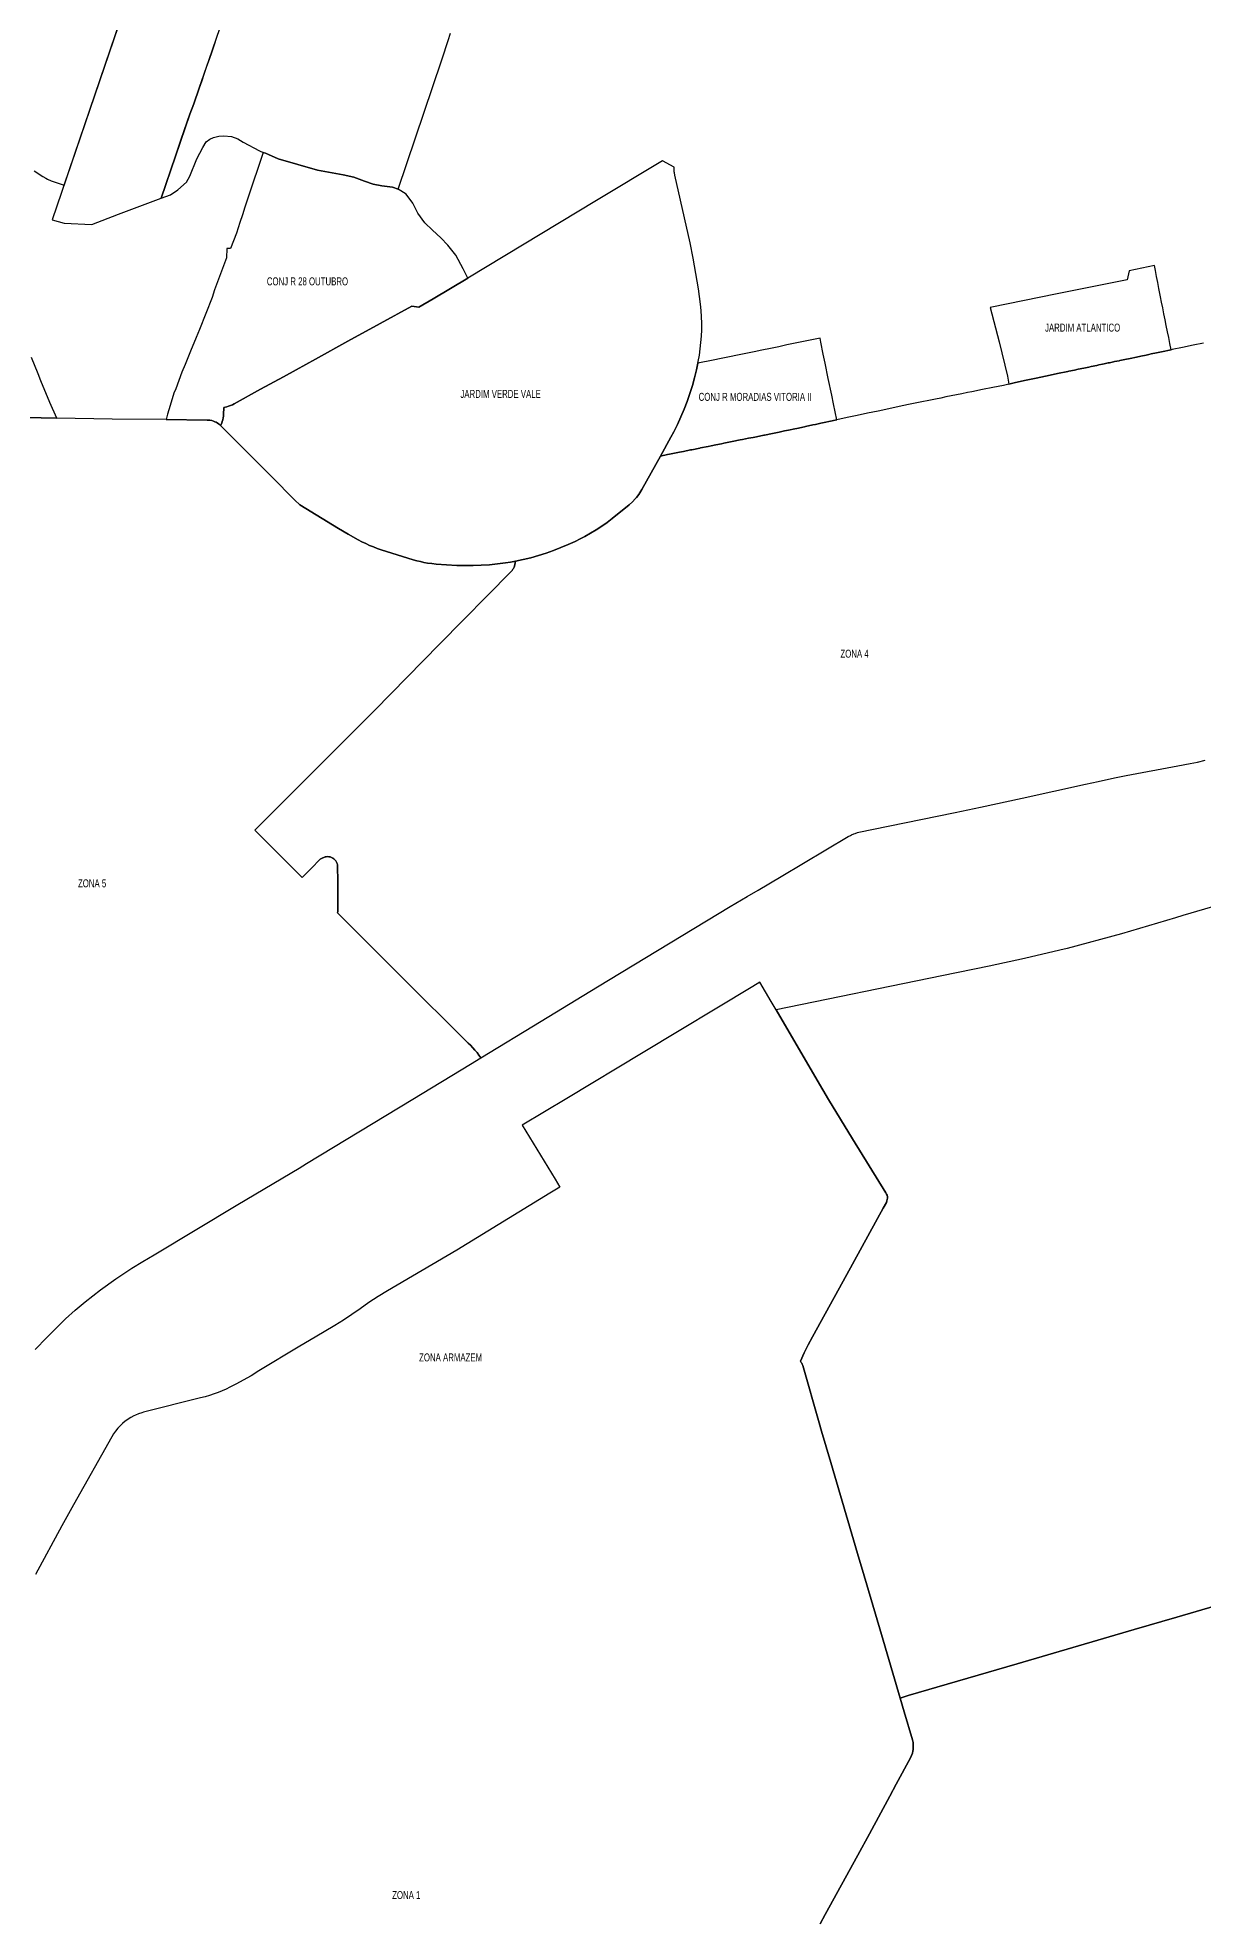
# Model space of a CAD drawing. Header units: millimetres. Extents: x 247112 to 276794, y 7363827 to 7397094.
# Drawn here: x 263917 to 265448, y 7369901 to 7372368 of the extents above; entities that cross this region are included whole.
import ezdxf
from ezdxf.enums import TextEntityAlignment as Align

# ---------------------------------------------------------------- set-up
doc = ezdxf.new("R2010")
doc.units = ezdxf.units.MM
doc.layers.add('BAIRRO', color=3, linetype='Continuous')
doc.styles.add('GEOMAIS', font='', dxfattribs={"width": 0.7, "height": 0.2})
doc.styles.get('GEOMAIS').set_extended_font_data('Arial')

msp = doc.modelspace()

# ---------------------------------------------------------------- linework, layer by layer
at = {"layer": 'BAIRRO'}
for points in [[(264319.87156, 7373253.61776), (263936.44928, 7372129.31385), (263952.07762, 7372124.97265), (263988.37309, 7372123.08717), (264023.52538, 7372136.42299), (264079.53384, 7372157.67107), (264098.18097, 7372212.81824), (264105.73062, 7372235.14562), (264116.8281, 7372267.9654), (264122.15405, 7372281.3049), (264129.35131, 7372302.1865), (264142.2774, 7372339.68022), (264156.32873, 7372380.43972)], [(263912.83381, 7372193.26287), (263924.00035, 7372186.08437), (263927.99204, 7372183.68999), (263930.20182, 7372182.48292), (263934.77424, 7372180.52158), (263941.38601, 7372178.22705), (263951.90662, 7372174.63919), (264134.15921, 7372709.05598)], [(264152.19569, 7372368.45051), (264148.90065, 7372358.89215), (264145.66054, 7372349.49316), (264142.2774, 7372339.68022), (264139.0178, 7372330.22674), (264135.91649, 7372321.22736), (264132.59927, 7372311.60505), (264129.35131, 7372302.1865), (264122.15405, 7372281.3049), (264116.8281, 7372267.9654), (264079.53384, 7372157.67107), (264091.44003, 7372162.18795), (264101.20542, 7372168.4882), (264112.54588, 7372178.48985), (264116.95605, 7372186.28641), (264125.95882, 7372209.33457), (264133.99486, 7372224.30169), (264138.61558, 7372231.53412), (264143.2363, 7372235.15034), (264148.25883, 7372237.15935), (264154.98901, 7372238.76656), (264161.61874, 7372239.26881), (264171.66378, 7372238.6661), (264179.90072, 7372235.65259), (264187.0327, 7372230.93142), (264208.42865, 7372219.58052), (264213.36655, 7372217.67175), (264216.24716, 7372216.55824), (264220.38226, 7372214.9598), (264232.89791, 7372209.10229), (264284.3692, 7372194.267), (264318.22101, 7372188.34042), (264332.18362, 7372185.22646), (264346.34713, 7372179.80214), (264357.6801, 7372176.04601), (264368.89109, 7372173.80381), (264383.01693, 7372172.23427), (264390.63647, 7372169.5251), (264447.22998, 7372337.7494), (264451.14324, 7372349.46888), (264453.06544, 7372355.22552), (264456.23267, 7372364.71079), (264459.3785, 7372374.13198)], [(265447.69271, 7371967.47734), (265433.98933, 7371964.61046), (265420.15624, 7371961.71644), (265406.38221, 7371958.83478), (265405.20121, 7371958.58771), (265405.20121, 7371958.58771), (265392.70027, 7371955.97239), (265385.96787, 7371954.5639), (265379.12604, 7371953.13253), (265376.07566, 7371952.49436), (265372.33524, 7371951.71183), (265365.48355, 7371950.27838), (265359.77099, 7371949.08326), (265351.60366, 7371947.37458), (265344.43343, 7371945.87449), (265337.7526, 7371944.4768), (265336.94176, 7371944.30716), (265331.0357, 7371943.07156), (265329.66734, 7371942.78528), (265324.18401, 7371941.63812), (265322.54103, 7371941.29439), (265317.46776, 7371940.23301), (265314.95799, 7371939.70795), (265310.37659, 7371938.74947), (265307.56785, 7371938.16186), (265300.42439, 7371936.66737), (265297.11815, 7371935.97568), (265292.97504, 7371935.1089), (265285.81409, 7371933.61076), (265283.12357, 7371933.04787), (265278.38212, 7371932.05592), (265270.85601, 7371930.48138), (265269.54299, 7371930.20668), (265256.01925, 7371927.37739), (265242.38124, 7371924.52418), (265240.31922, 7371924.09279), (265228.27369, 7371921.57275), (265214.72963, 7371918.7392), (265200.73077, 7371915.8105), (265192.36831, 7371913.6789), (265185.0824, 7371911.83273), (265171.33588, 7371909.07392), (265157.61045, 7371906.31934), (265143.67922, 7371903.52346), (265137.88646, 7371902.3609), (265130.35509, 7371900.84942), (265123.46757, 7371899.46715), (265116.46437, 7371898.06167), (265109.6559, 7371896.69526), (265102.7577, 7371895.31085), (265096.10822, 7371893.97636), (265089.24507, 7371892.59898), (265075.5973, 7371889.79953), (265060.41965, 7371886.60247), (265048.079, 7371884.003), (265034.5904, 7371881.16172), (265020.4438, 7371878.18184), (265006.74447, 7371875.29617), (264993.23771, 7371872.43853), (264979.73455, 7371869.55809), (264966.35654, 7371866.70434), (264955.84969, 7371864.46306), (264952.12662, 7371863.66888), (264945.33124, 7371862.21931), (264938.46517, 7371860.75467), (264934.84225, 7371859.98184), (264925.02601, 7371857.88788), (264924.00532, 7371857.67015), (264913.66716, 7371855.46485), (264911.38782, 7371854.97863), (264903.05557, 7371853.20123), (264897.46658, 7371852.04995), (264892.50985, 7371851.03574), (264890.84805, 7371850.69571), (264883.98991, 7371849.29245), (264882.03469, 7371848.89238), (264871.24399, 7371846.68447), (264870.37651, 7371846.50697), (264860.72361, 7371844.53186), (264856.38362, 7371843.64384), (264850.35742, 7371842.4108), (264842.66057, 7371840.83592), (264839.62016, 7371840.21381), (264829.07278, 7371838.05568), (264818.21724, 7371835.83902), (264814.92781, 7371835.18543), (264807.64914, 7371833.73919), (264801.56946, 7371832.53119), (264797.2532, 7371831.67358), (264787.47372, 7371829.73044), (264786.52194, 7371829.54133), (264775.87174, 7371827.42519), (264774.1806, 7371827.08917), (264765.15849, 7371825.29653), (264759.80681, 7371824.23318), (264746.52555, 7371821.59426), (264744.16302, 7371821.12484), (264734.69913, 7371818.99127), (264710.44973, 7371775.03363), (264709.15334, 7371772.89919), (264706.36243, 7371768.75788), (264703.31664, 7371764.80025), (264701.7019, 7371762.89524), (264697.91079, 7371758.85619), (264693.84723, 7371755.09137), (264671.50884, 7371737.08294), (264664.66049, 7371731.95515), (264657.64888, 7371727.05297), (264650.48144, 7371722.38159), (264643.16575, 7371717.94596), (264635.70958, 7371713.75077), (264629.2852, 7371710.38632), (264622.77043, 7371707.20038), (264613.52073, 7371702.96873), (264604.17235, 7371698.95977), (264594.47255, 7371695.13002), (264584.64743, 7371691.63428), (264574.70849, 7371688.47666), (264564.66736, 7371685.66085), (264554.53579, 7371683.19013), (264544.32564, 7371681.06742), (264542.99146, 7371674.57444), (264542.57781, 7371673.37998), (264541.80671, 7371671.64827), (264541.19576, 7371670.54167), (264540.14112, 7371668.96651), (264538.93065, 7371667.50769), (264444.95633, 7371572.14807), (264359.82812, 7371485.77893), (264326.47943, 7371452.40529), (264202.20189, 7371328.03477), (264264.66503, 7371265.98843), (264276.48789, 7371277.68917), (264288.25608, 7371290.03002), (264291.71864, 7371291.87857), (264292.94563, 7371292.45421), (264294.66152, 7371293.01905), (264295.99052, 7371293.2848), (264297.79167, 7371293.42322), (264299.59475, 7371293.31275), (264301.36553, 7371292.95548), (264303.0704, 7371292.35821), (264304.67698, 7371291.53226), (264306.15478, 7371290.49333), (264307.47575, 7371289.26112), (264308.61481, 7371287.85903), (264309.55033, 7371286.31369), (264310.40686, 7371284.22545), (264310.82592, 7371282.46827), (264310.99947, 7371280.67017), (264311.14309, 7371260.58126), (264311.2228, 7371249.43153), (264311.38807, 7371226.31351), (264311.46099, 7371224.6537), (264311.30291, 7371222.44485), (264311.11515, 7371221.35302), (264310.69976, 7371219.74438), (264399.5863, 7371130.94406), (264476.08233, 7371054.52222), (264479.30767, 7371051.70566), (264482.44244, 7371048.78862), (264485.48349, 7371045.77401), (264488.4278, 7371042.66485), (264491.27243, 7371039.46423), (264493.98874, 7371036.2073), (264496.60183, 7371032.86698), (264499.10913, 7371029.44654), (264578.20588, 7371077.45084), (264652.15854, 7371122.31604), (264826.15924, 7371227.87785), (264848.74194, 7371241.17467), (264862.96959, 7371249.55199), (264893.48422, 7371267.51917), (264981.38847, 7371319.69666), (264984.30952, 7371321.30135), (264985.80854, 7371322.0298), (264988.87521, 7371323.33484), (264990.43946, 7371323.90999), (264993.6211, 7371324.90235), (264995.23495, 7371325.31846), (265033.59083, 7371333.2153), (265121.68043, 7371351.28639), (265154.97839, 7371358.11727), (265209.67387, 7371370.18183), (265292.95389, 7371388.55146), (265309.43662, 7371392.18717), (265330.98499, 7371396.94024), (265346.29288, 7371399.80252), (265414.02423, 7371412.46697), (265430.03158, 7371415.46003), (265439.996, 7371417.4843), (265449.89254, 7371419.81793)], [(263859.04264, 7371870.521), (263942.45686, 7371869.00953), (263933.37555, 7371889.29674), (263921.52054, 7371918.03811), (263917.78943, 7371927.08383), (263908.96395, 7371948.48039)], [(263913.98618, 7370646.48438), (263929.32249, 7370662.49874), (263941.40167, 7370674.74097), (263953.84709, 7370686.6107), (263966.64726, 7370698.09697), (263979.79038, 7370709.18919), (263989.6815, 7370717.09983), (263999.74709, 7370724.78725), (264019.96715, 7370739.31295), (264040.69946, 7370753.09768), (264055.22168, 7370762.12678), (264069.96379, 7370770.79223), (264180.14726, 7370836.65245), (264260.3682, 7370884.60309), (264270.30563, 7370890.54302), (264409.76078, 7370975.20436), (264485.33813, 7371021.08635), (264499.10913, 7371029.44654), (264499.10913, 7371029.44654), (264496.60183, 7371032.86698), (264493.98874, 7371036.2073), (264491.27243, 7371039.46423), (264488.4278, 7371042.66485), (264485.48349, 7371045.77401), (264482.44244, 7371048.78862), (264479.30767, 7371051.70566), (264476.08233, 7371054.52222), (264399.5863, 7371130.94406), (264310.69976, 7371219.74438), (264311.11515, 7371221.35302), (264311.30291, 7371222.44485), (264311.46099, 7371224.6537), (264311.38807, 7371226.31351), (264311.2228, 7371249.43153), (264311.14309, 7371260.58126), (264310.99947, 7371280.67017), (264310.82592, 7371282.46827), (264310.40686, 7371284.22545), (264309.55033, 7371286.31369), (264308.61481, 7371287.85903), (264307.47575, 7371289.26112), (264306.15478, 7371290.49333), (264304.67698, 7371291.53226), (264303.0704, 7371292.35821), (264301.36553, 7371292.95548), (264299.59475, 7371293.31275), (264297.79167, 7371293.42322), (264295.99052, 7371293.2848), (264294.66152, 7371293.01905), (264292.94563, 7371292.45421), (264291.71864, 7371291.87857), (264288.25608, 7371290.03002), (264276.48789, 7371277.68917), (264264.66503, 7371265.98843), (264202.20189, 7371328.03477), (264326.47943, 7371452.40529), (264359.82812, 7371485.77893), (264444.95633, 7371572.14807), (264538.93065, 7371667.50769), (264540.14112, 7371668.96651), (264541.19576, 7371670.54167), (264541.80671, 7371671.64827), (264542.57781, 7371673.37998), (264542.99146, 7371674.57444), (264544.32564, 7371681.06742), (264537.9714, 7371679.92893), (264531.59448, 7371678.92525), (264520.95755, 7371677.5357), (264510.28241, 7371676.47915), (264499.57946, 7371675.75665), (264488.85917, 7371675.36888), (264478.132, 7371675.31624), (264467.40842, 7371675.59877), (264453.79057, 7371676.3196), (264440.19171, 7371677.33761), (264434.67625, 7371677.91307), (264429.18558, 7371678.69019), (264424.38391, 7371679.53932), (264419.61208, 7371680.54267), (264414.87505, 7371681.69922), (264410.17774, 7371683.00776), (264368.21865, 7371696.0869), (264363.04194, 7371697.87234), (264357.92338, 7371699.81822), (264352.86793, 7371701.92265), (264347.88052, 7371704.18358), (264342.96597, 7371706.59883), (264338.12907, 7371709.16603), (264325.04685, 7371716.5524), (264312.122, 7371724.21082), (264261.40282, 7371754.98505), (264254.99825, 7371761.42477), (264224.09695, 7371792.49563), (264157.28344, 7371859.30894), (264155.93895, 7371860.48335), (264154.51795, 7371861.56394), (264153.02698, 7371862.54572), (264151.47289, 7371863.42419), (264149.87868, 7371864.18836), (264148.23677, 7371864.8438), (264145.70072, 7371865.61676), (264143.09979, 7371866.1307), (264141.34279, 7371866.32675), (264139.5766, 7371866.40441), (264085.69472, 7371866.96258), (264015.01645, 7371867.69475), (263942.45686, 7371869.00953), (263859.04264, 7371870.521)], [(263913.98618, 7370646.48438), (263929.32249, 7370662.49874), (263941.40167, 7370674.74097), (263953.84709, 7370686.6107), (263966.64726, 7370698.09697), (263979.79038, 7370709.18919), (263989.6815, 7370717.09983), (263999.74709, 7370724.78725), (264019.96715, 7370739.31295), (264040.69946, 7370753.09768), (264055.22168, 7370762.12678), (264069.96379, 7370770.79223), (264180.14726, 7370836.65245), (264260.3682, 7370884.60309), (264270.30563, 7370890.54302), (264409.76078, 7370975.20436), (264485.33813, 7371021.08635), (264499.10913, 7371029.44654), (264578.20588, 7371077.45084), (264652.15854, 7371122.31604), (264826.15924, 7371227.87785), (264848.74194, 7371241.17467), (264862.96959, 7371249.55199), (264893.48422, 7371267.51917), (264981.38847, 7371319.69666), (264984.30952, 7371321.30135), (264985.80854, 7371322.0298), (264988.87521, 7371323.33484), (264990.43946, 7371323.90999), (264993.6211, 7371324.90235), (264995.23495, 7371325.31846), (265033.59083, 7371333.2153), (265121.68043, 7371351.28639), (265154.97839, 7371358.11727), (265209.67387, 7371370.18183), (265292.95389, 7371388.55146), (265309.43662, 7371392.18717), (265330.98499, 7371396.94024), (265346.29288, 7371399.80252), (265414.02423, 7371412.46697), (265430.03158, 7371415.46003), (265439.996, 7371417.4843), (265449.89254, 7371419.81793)], [(265555.18232, 7371255.41095), (265420.406, 7371216.04559), (265410.88215, 7371213.26387), (265340.02054, 7371192.08345), (265268.5565, 7371173.03432), (265258.91994, 7371170.64016), (265212.70373, 7371159.72675), (265166.28623, 7371149.70394), (265104.13969, 7371136.90886), (264886.55471, 7371092.11123), (264880.1311, 7371103.09585), (264865.28325, 7371128.48622), (264856.17917, 7371123.08267), (264712.25012, 7371036.47285), (264612.03891, 7370976.12916), (264553.28044, 7370940.98332), (264596.47377, 7370869.92739), (264602.81062, 7370859.50284), (264589.74541, 7370851.54879), (264467.41784, 7370777.07622), (264376.40495, 7370723.62756), (264364.11387, 7370716.04991), (264352.09325, 7370708.05017), (264340.47846, 7370699.8049), (264329.61827, 7370692.33043), (264318.57014, 7370685.13668), (264307.34132, 7370678.22838), (264281.46201, 7370662.76019), (264261.46675, 7370650.80892), (264207.43712, 7370618.51515), (264197.33154, 7370612.1854), (264187.02729, 7370606.18451), (264178.38191, 7370601.48451), (264169.61462, 7370597.01605), (264164.50584, 7370594.59003), (264159.32787, 7370592.31544), (264154.0852, 7370590.19423), (264148.78236, 7370588.22826), (264142.96413, 7370586.2721), (264137.08638, 7370584.50281), (264131.15512, 7370582.92219), (264056.10339, 7370564.20191), (264053.96671, 7370563.59528), (264049.75879, 7370562.17341), (264045.6532, 7370560.47859), (264043.64433, 7370559.53106), (264039.72522, 7370557.44087), (264035.95165, 7370555.09812), (264034.12455, 7370553.83514), (264032.2906, 7370552.47508), (264028.76549, 7370549.57331), (264025.44404, 7370546.44046), (264022.34138, 7370543.0908), (264019.46961, 7370539.53688), (264018.12533, 7370537.68925), (264016.84418, 7370535.7973), (264014.47705, 7370531.88908), (263964.47234, 7370442.77059), (263957.78444, 7370430.87698), (263949.00767, 7370415.26856), (263914.41719, 7370351.25829)], [(265555.18232, 7371255.41095), (265420.406, 7371216.04559), (265410.88215, 7371213.26387), (265340.02054, 7371192.08345), (265268.5565, 7371173.03432), (265258.91994, 7371170.64016), (265212.70373, 7371159.72675), (265166.28623, 7371149.70394), (265104.13969, 7371136.90886), (264886.55471, 7371092.11123), (264940.45614, 7370999.93779), (264955.26807, 7370974.60883), (264987.14023, 7370922.90502), (265030.88899, 7370851.94719), (265031.66909, 7370850.47188), (265032.25019, 7370848.90745), (265032.69618, 7370846.75151), (265032.7819, 7370844.99153), (265032.62459, 7370843.23651), (265032.22724, 7370841.51984), (265031.40495, 7370839.47757), (265027.22048, 7370831.86696), (264979.43638, 7370745.13839), (264934.27501, 7370663.17009), (264928.72394, 7370652.7006), (264923.55816, 7370642.03574), (264918.63619, 7370631.38355), (264919.74912, 7370629.67747), (264920.39106, 7370628.48041), (264920.94941, 7370627.24215), (264921.62455, 7370625.32031), (264943.32615, 7370550.14854), (264946.3847, 7370539.55408), (264958.37506, 7370498.02091), (264971.0542, 7370455.01546), (264995.70347, 7370371.40939), (264999.95788, 7370356.97918), (265024.80623, 7370272.69786), (265049.54865, 7370188.90641), (265052.08477, 7370189.81705), (265056.027, 7370191.10835), (265060.01104, 7370192.2642), (265203.17682, 7370234.04811), (265356.61431, 7370278.82989), (265412.75747, 7370295.21565), (265506.91058, 7370322.91422)], [(264944.40049, 7369892.72206), (264951.03712, 7369904.82865), (264993.81654, 7369982.86718), (265009.20052, 7370010.93076), (265035.87516, 7370060.17495), (265044.41126, 7370075.9335), (265063.25059, 7370110.71291), (265064.56033, 7370113.7328), (265065.57309, 7370116.8648), (265066.11117, 7370119.16382), (265066.48903, 7370121.49454), (265066.70486, 7370123.8458), (265066.75762, 7370126.20636), (265066.64799, 7370128.55341), (265066.37715, 7370130.88737), (265065.67164, 7370134.33957), (265054.89726, 7370170.82817), (265049.54865, 7370188.90641), (265024.80623, 7370272.69786), (264999.95788, 7370356.97918), (264995.70347, 7370371.40939), (264971.0542, 7370455.01546), (264958.37506, 7370498.02091), (264946.3847, 7370539.55408), (264943.32615, 7370550.14854), (264921.62455, 7370625.32031), (264920.94941, 7370627.24215), (264920.39106, 7370628.48041), (264919.74912, 7370629.67747), (264918.63619, 7370631.38355), (264923.55816, 7370642.03574), (264928.72394, 7370652.7006), (264934.27501, 7370663.17009), (264979.43638, 7370745.13839), (265027.22048, 7370831.86696), (265031.40495, 7370839.47757), (265032.22724, 7370841.51984), (265032.62459, 7370843.23651), (265032.7819, 7370844.99153), (265032.69618, 7370846.75151), (265032.25019, 7370848.90745), (265031.66909, 7370850.47188), (265030.88899, 7370851.94719), (264987.14023, 7370922.90502), (264955.26807, 7370974.60883), (264940.45614, 7370999.93779), (264886.55471, 7371092.11123), (264880.1311, 7371103.09585), (264865.28325, 7371128.48622), (264856.17917, 7371123.08267), (264712.25012, 7371036.47285), (264612.03891, 7370976.12916), (264553.28044, 7370940.98332), (264596.47377, 7370869.92739), (264602.81062, 7370859.50284), (264589.74541, 7370851.54879), (264467.41784, 7370777.07622), (264376.40495, 7370723.62756), (264364.11387, 7370716.04991), (264352.09325, 7370708.05017), (264340.47846, 7370699.8049), (264329.61827, 7370692.33043), (264318.57014, 7370685.13668), (264307.34132, 7370678.22838), (264281.46201, 7370662.76019), (264261.46675, 7370650.80892), (264207.43712, 7370618.51515), (264197.33154, 7370612.1854), (264187.02729, 7370606.18451), (264178.38191, 7370601.48451), (264169.61462, 7370597.01605), (264164.50584, 7370594.59003), (264159.32787, 7370592.31544), (264154.0852, 7370590.19423), (264148.78236, 7370588.22826), (264142.96413, 7370586.2721), (264137.08638, 7370584.50281), (264131.15512, 7370582.92219), (264056.10339, 7370564.20191), (264053.96671, 7370563.59528), (264049.75879, 7370562.17341), (264045.6532, 7370560.47859), (264043.64433, 7370559.53106), (264039.72522, 7370557.44087), (264035.95165, 7370555.09812), (264034.12455, 7370553.83514), (264032.2906, 7370552.47508), (264028.76549, 7370549.57331), (264025.44404, 7370546.44046), (264022.34138, 7370543.0908), (264019.46961, 7370539.53688), (264018.12533, 7370537.68925), (264016.84418, 7370535.7973), (264014.47705, 7370531.88908), (263964.47234, 7370442.77059), (263957.78444, 7370430.87698), (263949.00767, 7370415.26856), (263914.41719, 7370351.25829)], [(265506.91058, 7370322.91422), (265412.75747, 7370295.21565), (265356.61431, 7370278.82989), (265203.17682, 7370234.04811), (265060.01104, 7370192.2642), (265056.027, 7370191.10835), (265052.08477, 7370189.81705), (265049.54865, 7370188.90641), (265054.89726, 7370170.82817), (265065.67164, 7370134.33957), (265066.37715, 7370130.88737), (265066.64799, 7370128.55341), (265066.75762, 7370126.20636), (265066.70486, 7370123.8458), (265066.48903, 7370121.49454), (265066.11117, 7370119.16382), (265065.57309, 7370116.8648), (265064.56033, 7370113.7328), (265063.25059, 7370110.71291), (265044.41126, 7370075.9335), (265035.87516, 7370060.17495), (265009.20052, 7370010.93076), (264993.81654, 7369982.86718), (264951.03712, 7369904.82865), (264944.40049, 7369892.72206)]]:
    msp.add_lwpolyline(points, dxfattribs=at)
for points in [[(264151.47289, 7371863.42419), (264153.02698, 7371862.54572), (264154.51795, 7371861.56394), (264155.93895, 7371860.48335), (264157.28344, 7371859.30894), (264158.7762, 7371862.46194), (264159.59516, 7371864.63921), (264160.26891, 7371866.8657), (264160.79452, 7371869.13173), (264161.16971, 7371871.42747), (264161.39285, 7371873.74295), (264161.55407, 7371882.6757), (264165.3712, 7371883.68719), (264167.9614, 7371884.46201), (264170.49745, 7371885.399), (264172.96919, 7371886.49443), (264175.36675, 7371887.74391), (264209.94689, 7371906.79001), (264239.90312, 7371923.25557), (264256.59552, 7371932.43062), (264281.79364, 7371946.28087), (264324.44973, 7371969.72695), (264366.92243, 7371993.07224), (264408.63801, 7372016.00137), (264417.6311, 7372014.45171), (264436.64537, 7372025.45997), (264481.8165, 7372052.64597), (264475.6197, 7372064.833), (264466.20247, 7372082.77058), (264455.66414, 7372095.99955), (264446.47113, 7372105.641), (264435.48436, 7372115.73089), (264425.39447, 7372125.37234), (264416.42568, 7372137.92864), (264409.92331, 7372151.15761), (264400.95452, 7372163.04126), (264390.63647, 7372169.5251), (264383.01693, 7372172.23427), (264368.89109, 7372173.80381), (264357.6801, 7372176.04601), (264346.34713, 7372179.80214), (264332.18362, 7372185.22646), (264318.22101, 7372188.34042), (264284.3692, 7372194.267), (264232.89791, 7372209.10229), (264220.38226, 7372214.9598), (264216.24716, 7372216.55824), (264213.36655, 7372217.67175), (264193.32346, 7372157.44326), (264189.38936, 7372145.62148), (264186.1146, 7372135.78099), (264182.74822, 7372125.66517), (264178.10156, 7372111.70221), (264170.5859, 7372091.36021), (264165.72069, 7372091.71749), (264165.23407, 7372079.45217), (264149.51866, 7372037.30629), (264146.48653, 7372027.18613), (264129.53314, 7371985.15882), (264125.32065, 7371974.71607), (264118.06233, 7371956.72278), (264111.07192, 7371939.39361), (264106.48241, 7371929.35038), (264098.47356, 7371907.16075), (264095.88018, 7371901.60594), (264091.0228, 7371885.30568), (264087.69656, 7371874.14355), (264085.69472, 7371866.96258), (264139.5766, 7371866.40441), (264141.34279, 7371866.32675), (264143.09979, 7371866.1307), (264145.70072, 7371865.61676), (264148.23677, 7371864.8438), (264149.87868, 7371864.18836), (264151.47289, 7371863.42419)], [(264776.70428, 7371911.52638), (264779.62482, 7371921.97325), (264782.21243, 7371932.50753), (264784.02527, 7371941.04909), (264784.4645, 7371943.1186), (264785.93827, 7371951.41132), (264787.12284, 7371959.75026), (264788.0168, 7371968.12534), (264788.61906, 7371976.52644), (264788.92888, 7371984.94339), (264788.94591, 7371993.36603), (264788.6701, 7372001.78417), (264788.10181, 7372010.18764), (264787.24172, 7372018.56626), (264784.59495, 7372038.5953), (264781.48014, 7372058.55691), (264777.81471, 7372078.87795), (264773.66422, 7372099.10549), (264753.61094, 7372187.89632), (264753.15588, 7372190.84931), (264753.00558, 7372192.33588), (264752.86033, 7372195.3202), (264752.9227, 7372198.3074), (264737.5437, 7372206.554), (264650.89743, 7372154.40641), (264481.8165, 7372052.64597), (264436.64537, 7372025.45997), (264417.6311, 7372014.45171), (264408.63801, 7372016.00137), (264366.92243, 7371993.07224), (264324.44973, 7371969.72695), (264281.79364, 7371946.28087), (264256.59552, 7371932.43062), (264239.90312, 7371923.25557), (264209.94689, 7371906.79001), (264175.36675, 7371887.74391), (264172.96919, 7371886.49443), (264170.49745, 7371885.399), (264167.9614, 7371884.46201), (264165.3712, 7371883.68719), (264161.55407, 7371882.6757), (264161.39285, 7371873.74295), (264161.16971, 7371871.42747), (264160.79452, 7371869.13173), (264160.26891, 7371866.8657), (264159.59516, 7371864.63921), (264158.7762, 7371862.46194), (264157.28344, 7371859.30894), (264224.09695, 7371792.49563), (264254.99825, 7371761.42477), (264261.40282, 7371754.98505), (264312.122, 7371724.21082), (264325.04685, 7371716.5524), (264338.12907, 7371709.16603), (264342.96597, 7371706.59883), (264347.88052, 7371704.18358), (264352.86793, 7371701.92265), (264357.92338, 7371699.81822), (264363.04194, 7371697.87234), (264368.21865, 7371696.0869), (264410.17774, 7371683.00776), (264414.87505, 7371681.69922), (264419.61208, 7371680.54267), (264424.38391, 7371679.53932), (264429.18558, 7371678.69019), (264434.67625, 7371677.91307), (264440.19171, 7371677.33761), (264453.79057, 7371676.3196), (264467.40842, 7371675.59877), (264478.132, 7371675.31624), (264488.85917, 7371675.36888), (264499.57946, 7371675.75665), (264510.28241, 7371676.47915), (264520.95755, 7371677.5357), (264531.59448, 7371678.92525), (264537.9714, 7371679.92893), (264544.32564, 7371681.06742), (264554.53579, 7371683.19013), (264564.66736, 7371685.66085), (264574.70849, 7371688.47666), (264584.64743, 7371691.63428), (264594.47255, 7371695.13002), (264604.17235, 7371698.95977), (264613.52073, 7371702.96873), (264622.77043, 7371707.20038), (264629.2852, 7371710.38632), (264635.70958, 7371713.75077), (264643.16575, 7371717.94596), (264650.48144, 7371722.38159), (264657.64888, 7371727.05297), (264664.66049, 7371731.95515), (264671.50884, 7371737.08294), (264693.84723, 7371755.09137), (264697.91079, 7371758.85619), (264701.7019, 7371762.89524), (264703.31664, 7371764.80025), (264706.36243, 7371768.75788), (264709.15334, 7371772.89919), (264710.44973, 7371775.03363), (264734.69913, 7371818.99127), (264748.36071, 7371843.75603), (264752.18774, 7371850.89786), (264757.07394, 7371860.65907), (264761.64598, 7371870.57132), (264765.8992, 7371880.62449), (264769.82928, 7371890.80834), (264773.43219, 7371901.11247), (264776.70428, 7371911.52638)], [(265405.20121, 7371958.58771), (265403.57815, 7371966.7676), (265402.02529, 7371974.61587), (265400.48933, 7371982.36755), (265398.91545, 7371990.31056), (265397.40112, 7371997.95306), (265395.84384, 7372005.8004), (265394.32792, 7372013.45744), (265392.77393, 7372021.30546), (265391.39171, 7372028.28124), (265389.27113, 7372038.98335), (265387.71612, 7372046.83116), (265386.16111, 7372054.67896), (265384.6061, 7372062.52677), (265383.30394, 7372069.0989), (265350.1555, 7372062.32217), (265347.34641, 7372050.62631), (265255.73626, 7372031.89828), (265167.69109, 7372013.89904), (265179.6829, 7371969.13819), (265190.21415, 7371924.01137), (265192.36831, 7371913.6789), (265200.73077, 7371915.8105), (265214.72963, 7371918.7392), (265228.27369, 7371921.57275), (265240.31922, 7371924.09279), (265242.38124, 7371924.52418), (265256.01925, 7371927.37739), (265269.54299, 7371930.20668), (265270.85601, 7371930.48138), (265278.38212, 7371932.05592), (265283.12357, 7371933.04787), (265285.81409, 7371933.61076), (265292.97504, 7371935.1089), (265297.11815, 7371935.97568), (265300.42439, 7371936.66737), (265307.56785, 7371938.16186), (265310.37659, 7371938.74947), (265314.95799, 7371939.70795), (265317.46776, 7371940.23301), (265322.54103, 7371941.29439), (265324.18401, 7371941.63812), (265329.66734, 7371942.78528), (265331.0357, 7371943.07156), (265336.94176, 7371944.30716), (265337.7526, 7371944.4768), (265344.43343, 7371945.87449), (265351.60366, 7371947.37458), (265359.77099, 7371949.08326), (265365.48355, 7371950.27838), (265372.33524, 7371951.71183), (265376.07566, 7371952.49436), (265379.12604, 7371953.13253), (265385.96787, 7371954.5639), (265392.70027, 7371955.97239), (265405.20121, 7371958.58771)], [(264784.02527, 7371941.04909), (264782.21243, 7371932.50753), (264779.62482, 7371921.97325), (264776.70428, 7371911.52638), (264773.43219, 7371901.11247), (264769.82928, 7371890.80834), (264765.8992, 7371880.62449), (264761.64598, 7371870.57132), (264757.07394, 7371860.65907), (264752.18774, 7371850.89786), (264748.36071, 7371843.75603), (264734.69913, 7371818.99127), (264744.16302, 7371821.12484), (264746.52555, 7371821.59426), (264759.80681, 7371824.23318), (264765.15849, 7371825.29653), (264774.1806, 7371827.08917), (264775.87174, 7371827.42519), (264786.52194, 7371829.54133), (264787.47372, 7371829.73044), (264797.2532, 7371831.67358), (264801.56946, 7371832.53119), (264807.64914, 7371833.73919), (264814.92781, 7371835.18543), (264818.21724, 7371835.83902), (264829.07278, 7371838.05568), (264839.62016, 7371840.21381), (264842.66057, 7371840.83592), (264850.35742, 7371842.4108), (264856.38362, 7371843.64384), (264860.72361, 7371844.53186), (264870.37651, 7371846.50697), (264871.24399, 7371846.68447), (264882.03469, 7371848.89238), (264883.98991, 7371849.29245), (264890.84805, 7371850.69571), (264892.50985, 7371851.03574), (264897.46658, 7371852.04995), (264903.05557, 7371853.20123), (264911.38782, 7371854.97863), (264913.66716, 7371855.46485), (264924.00532, 7371857.67015), (264925.02601, 7371857.88788), (264934.84225, 7371859.98184), (264938.46517, 7371860.75467), (264945.33124, 7371862.21931), (264952.12662, 7371863.66888), (264955.84969, 7371864.46306), (264966.35654, 7371866.70434), (264962.01576, 7371887.81333), (264959.60094, 7371899.15373), (264955.16796, 7371920.78544), (264951.05473, 7371940.85691), (264948.63592, 7371952.66004), (264945.35103, 7371968.68936), (264944.2993, 7371973.82151), (264933.39698, 7371971.58439), (264922.64003, 7371969.3771), (264911.82163, 7371967.1572), (264900.84357, 7371964.90454), (264890.09725, 7371962.69942), (264879.23767, 7371960.47107), (264868.09268, 7371958.18416), (264857.77782, 7371956.06758), (264847.01509, 7371953.8591), (264836.14871, 7371951.62936), (264825.43798, 7371949.43155), (264814.52079, 7371947.19138), (264804.13148, 7371945.0598), (264797.63475, 7371943.72642), (264790.33642, 7371942.22882), (264784.02527, 7371941.04909)]]:
    msp.add_lwpolyline(points, close=True, dxfattribs=at)

# ---------------------------------------------------------------- texts
at = {"layer": 'BAIRRO', "style": 'GEOMAIS', "width": 0.7}
for s, p in [('CONJ R 28 OUTUBRO', (264271.41589, 7372048.41731)), ('JARDIM ATLANTICO', (265289.05241, 7371987.70475)), ('JARDIM VERDE VALE', (264524.98428, 7371900.60194)), ('CONJ R MORADIAS VITORIA II', (264859.1138, 7371896.86252)), ('ZONA 4', (264989.65823, 7371559.75744)), ('ZONA 5', (263988.69301, 7371258.37087)), ('ZONA ARMAZEM', (264459.33593, 7370636.18087)), ('ZONA 1', (264401.15542, 7369930.56362))]:
    msp.add_text(s, height=10.5, dxfattribs=at).set_placement(p, align=Align.MIDDLE)

doc.saveas('drawing.dxf')
